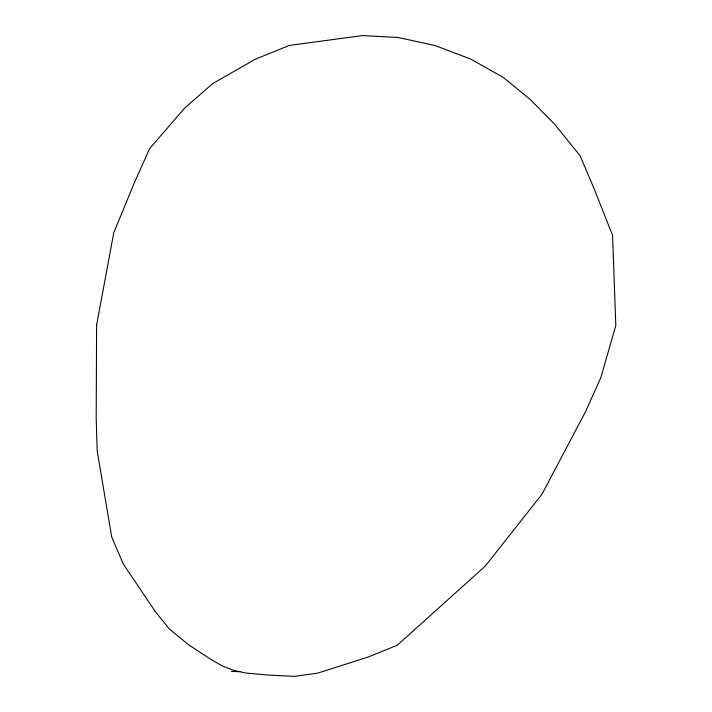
<?xml version="1.0" encoding="UTF-8"?>
<svg xmlns="http://www.w3.org/2000/svg" width="712" height="712" viewBox="0 0 712 712"><rect width="100%" height="100%" fill="white"/><g stroke="black" fill="none" stroke-linecap="round" stroke-linejoin="round"><path stroke-width="1.07" d="M231.471 671.469L240.131 671.647M96.601 325.144L96.191 418.549L97.188 450.954L111.695 536.91L123.212 563.895L155.154 611.403L169.385 629.052L189.241 645.241L212.488 660.362L222.758 666.174L234.15 670.49L245.88 673.036L267.694 675.012L294.19 676.4L317.801 673.107L368.424 656.936L397.252 645.259L485.228 566.147L542.01 494.137L585.486 411.803L600.884 377.44L615.809 325.517L612.578 235.369L593.683 187.674L580.04 155.688L554.603 124.146L529.888 99.155L503.233 77.412L470.846 59.114L434.934 45.488L397.937 37.469L362.381 35.6L289.392 45.408L255.216 59.256L212.639 83.624L184.479 108.277L149.609 148.639L134.399 182.601L113.751 232.824L96.601 325.144"/></g></svg>
